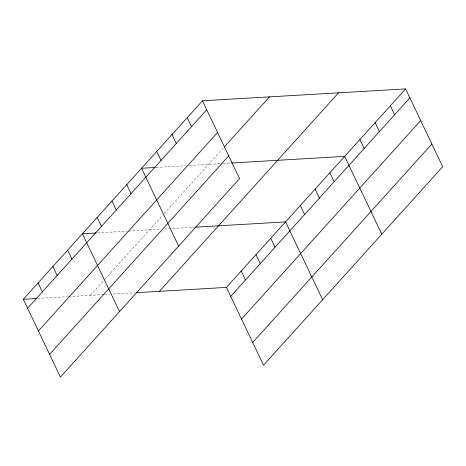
<?xml version="1.0" encoding="UTF-8"?>
<svg xmlns="http://www.w3.org/2000/svg" width="466" height="466" viewBox="0 0 466 466"><rect width="100%" height="100%" fill="white"/><g stroke="black" fill="none" stroke-linecap="round" stroke-linejoin="round"><path stroke-width="0.35" stroke-dasharray="2.33 1.75" d="M90.328 295.368L104.634 279.518M105.112 278.988L162.331 215.601M164.236 213.486L223.808 147.483M155.964 167.44L185.515 165.71M189.12 165.5L222.247 163.56M222.969 163.514L231.602 163.013M97.557 232.901L127.113 231.171M128.552 231.084L160.968 229.19M164.562 228.975L194.06 227.251M37.717 298.444L67.267 296.714M68.706 296.632L104 294.564M104.722 294.524L109.755 294.227M113.355 294.017L134.936 292.753"/><path stroke-width="0.7" d="M202.465 100.796L239.576 178.6L60.411 377.099L23.3 299.288L202.465 100.796L405.589 88.901L442.7 166.712L263.535 365.204L226.424 287.4L405.589 88.901M27.581 308.259L206.741 109.766M38.416 330.977L217.575 132.478M224.286 146.959L269.494 96.87M49.577 354.381L228.742 155.883M159.395 291.326L338.555 92.827M230.705 296.37L409.864 97.872M241.539 319.088L420.699 120.589M252.7 342.493L431.865 143.994M155.242 167.48L141.548 168.284L178.659 246.089M231.602 163.013L344.671 156.39L381.782 234.2M96.118 232.983L82.424 233.786L119.535 311.591M195.499 227.169L285.547 221.898L322.658 299.702M23.3 299.288L36.272 298.531M136.375 292.671L226.424 287.4M390.357 105.776L394.638 114.747M375.13 122.645L379.411 131.616M359.903 139.52L364.179 148.491M329.893 172.77L334.169 181.74M315.109 189.144L319.391 198.114M300.331 205.518L304.607 214.488M270.769 238.272L275.045 247.242M255.985 254.646L260.267 263.616M187.233 117.665L191.514 126.636M241.207 271.026L245.483 279.996M172.006 134.54L176.282 143.511M156.774 151.409L161.055 160.38M126.769 184.658L131.045 193.629M111.986 201.032L116.267 210.003M97.208 217.412L101.483 226.383M67.646 250.16L71.921 259.131M52.862 266.54L57.143 275.511M38.084 282.914L42.359 291.885"/></g></svg>
